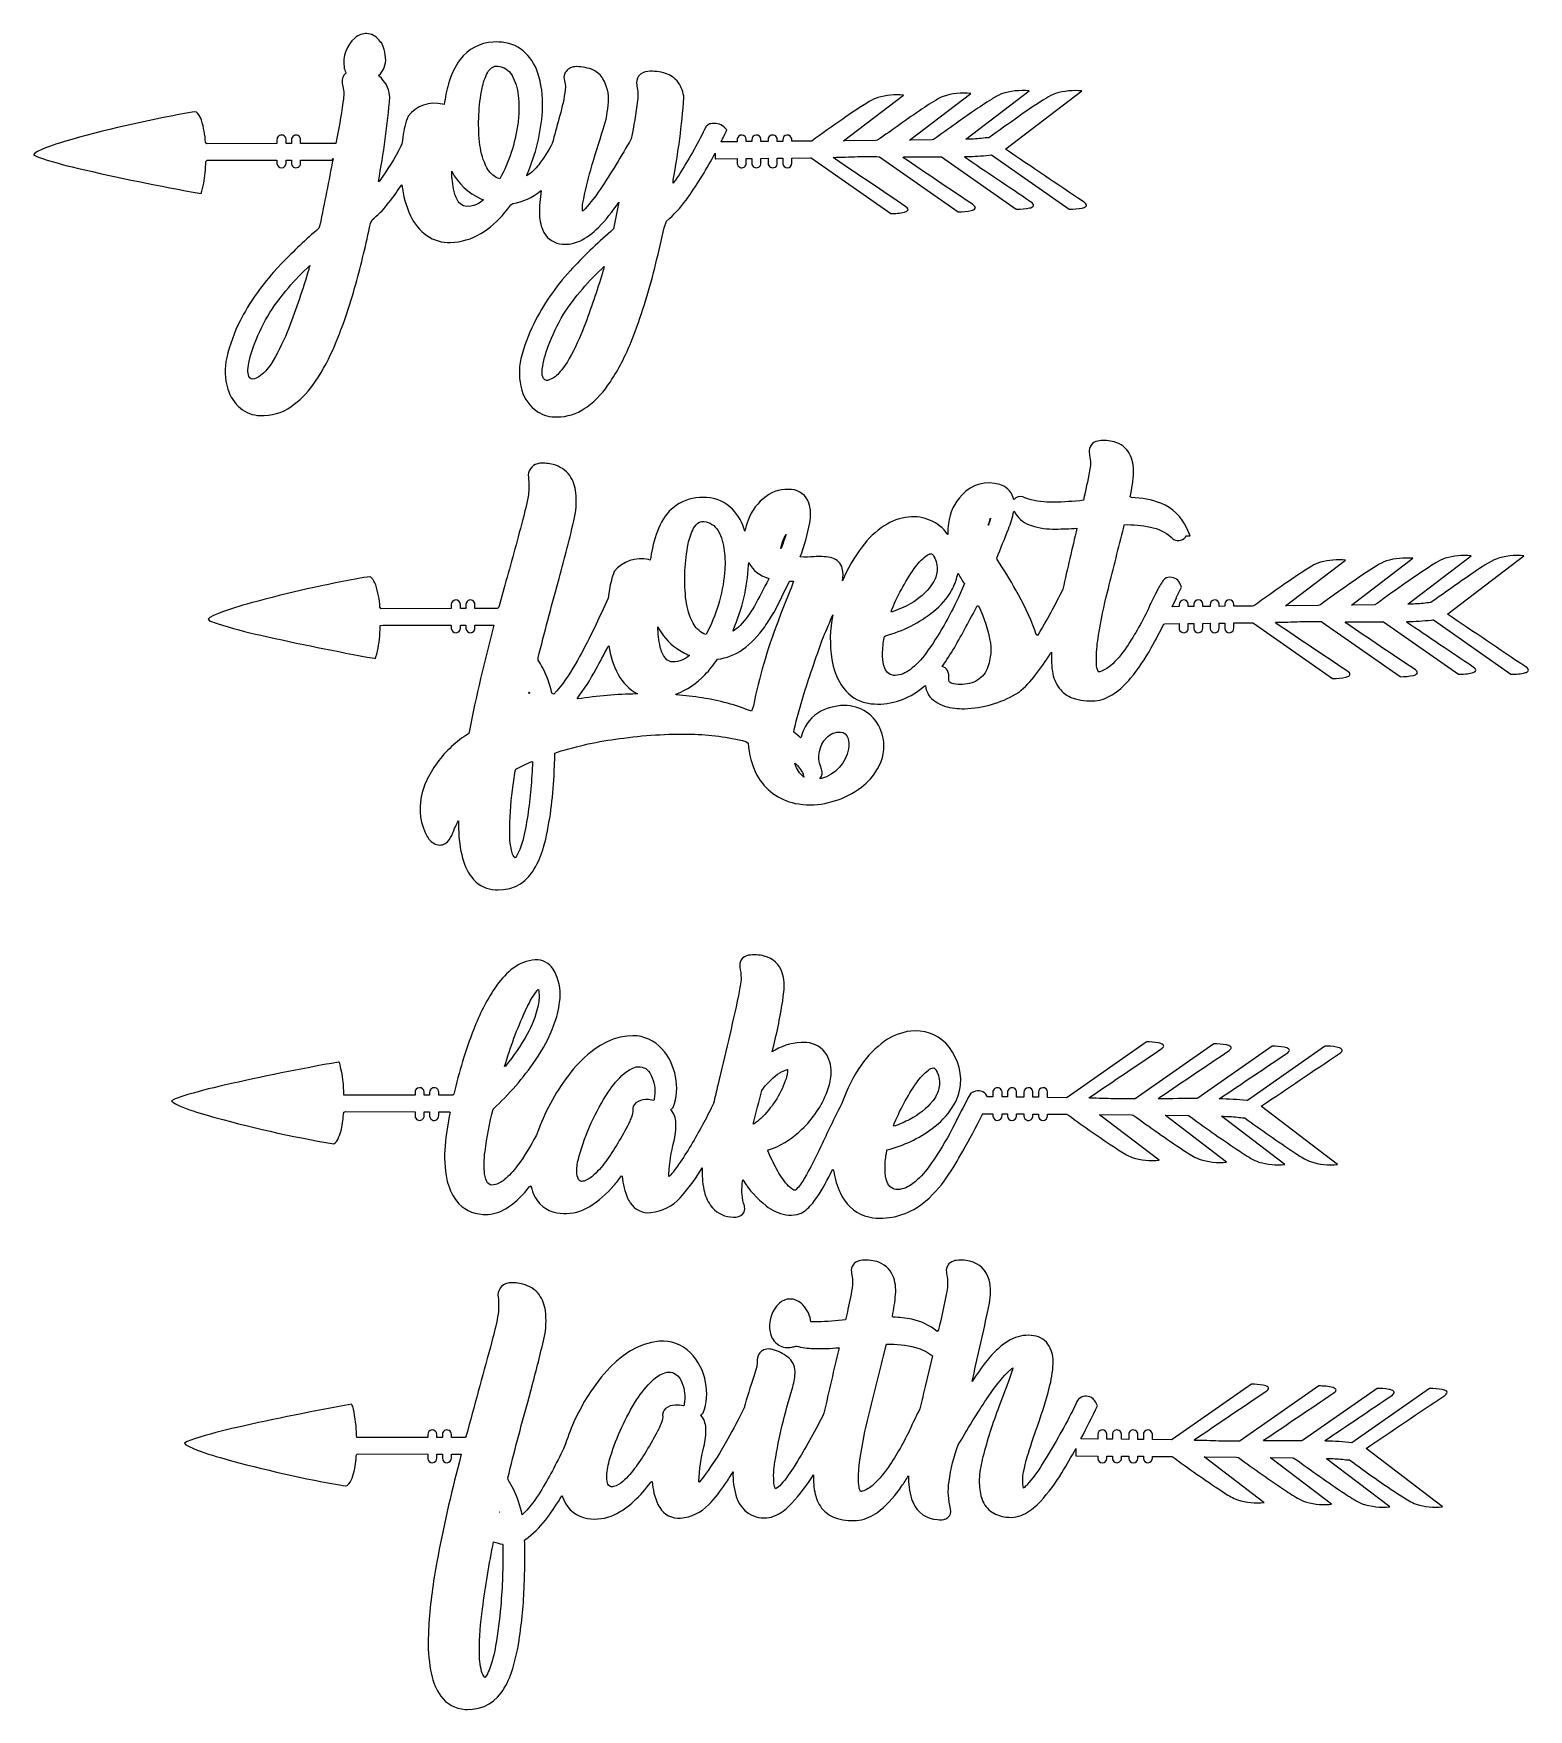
# Model space of a CAD drawing. Extents: x 2 to 88, y -3 to 135.
# Drawn here: x 52.35 to 87.19, y 62.52 to 101.58 of the extents above; entities that cross this region are included whole.
import ezdxf

# ---------------------------------------------------------------- set-up
doc = ezdxf.new("R2010")
doc.units = 0
doc.linetypes.add('0', pattern=[0])
doc.layers.add('1', color=7, linetype='0')

msp = doc.modelspace()

# ---------------------------------------------------------------- linework, layer by layer
at = {"layer": '1'}
for points in [[(58.231682, 99.077164), (58.231728, 99.086685, 1.113204), (58.019493, 99.10041), (58.019478, 99.012489), (58.009575, 99.011703), (56.385246, 99.007034), (56.355171, 99.043365, 0.065214), (56.261681, 99.555298, 0.099444), (56.166176, 99.724419), (56.144417, 99.744057), (56.093361, 99.752708, 0.025338), (53.243309, 99.110992, 0.027861), (52.543022, 98.876419), (52.441719, 98.828667), (52.37545, 98.786705), (52.346962, 98.751244), (52.439461, 98.703011, 0.02581), (53.363701, 98.440559, 0.013502), (56.251137, 97.848145, 0.059889), (56.345757, 98.331055, 0.017758), (56.363289, 98.597939), (56.395012, 98.623619), (58.019463, 98.624786), (58.0196, 98.548958, 0.994083), (58.231697, 98.558258), (58.231682, 98.624413), (58.232063, 98.625015), (58.359474, 98.624931), (58.359474, 98.590782), (58.359444, 98.579376), (58.359474, 98.567963, 1.091535), (58.571663, 98.560081), (58.571678, 98.62529), (59.311241, 98.625816), (59.328255, 98.662392, -0.003981), (59.02079, 97.11377), (58.996208, 97.038422, 0.021176), (58.132896, 96.221939), (58.036705, 96.11895), (57.942192, 96.014427, 0.066154), (57.162071, 94.882576, 0.056614), (56.84861, 94.027359, 0.128267), (56.87394, 93.289726, 0.143141), (57.167137, 92.843025, 0.166949), (57.628502, 92.673904, 0.166637), (58.353752, 92.882828, 0.08735), (58.854912, 93.381844, 0.052069), (59.319939, 94.200577, 0.037878), (59.857048, 95.737061, 0.015985), (60.197884, 97.148224), (60.240532, 97.235893, 0.056624), (60.591011, 97.590401, 0.025241), (60.898064, 98.011833), (60.930351, 98.050873, 0.080146), (61.132774, 97.331421, 0.129186), (61.51403, 96.86734, 0.159402), (62.068367, 96.708107, 0.130749), (62.771645, 96.914665, 0.087432), (63.325462, 97.39814), (63.397774, 97.488907), (63.468071, 97.5849), (63.518974, 97.614655, 0.13553), (64.155815, 97.904877), (64.181389, 97.922264, 0.051426), (64.138298, 97.351395, 0.111307), (64.241356, 96.942802, 0.256879), (64.672432, 96.670258, 0.131876), (65.077126, 96.741531, 0.089596), (65.512184, 97.055748, 0.043859), (65.980446, 97.6315), (65.991997, 97.643173), (65.864769, 97.021957), (65.805428, 96.966202, 0.029976), (64.854546, 96.045929, 0.071251), (64.003853, 94.814217, 0.052794), (63.707024, 94.001221, 0.12876), (63.72805, 93.266983, 0.176211), (64.093468, 92.763832, 0.15053), (64.549141, 92.641411, 0.14765), (65.196022, 92.841957), (65.247551, 92.876999, 0.089712), (65.792244, 93.463272, 0.050513), (66.275307, 94.392197), (66.330788, 94.529884, 0.032519), (66.851616, 96.221764, 0.008782), (67.04142, 97.051529), (67.098366, 97.205719), (67.170357, 97.265312, 0.053047), (67.60453, 97.763588, 0.032065), (68.232338, 98.786217), (68.232338, 98.658096), (68.245186, 98.657776), (68.745628, 98.661835), (68.74752, 98.66095), (68.747597, 98.549782, 1.006241), (68.959724, 98.560089), (68.959709, 98.663734), (69.087502, 98.664673), (69.087502, 98.554199, 1.019273), (69.299706, 98.558296), (69.29969, 98.666733), (69.468925, 98.668755), (69.468925, 98.556496, 1.031729), (69.681145, 98.558655), (69.681145, 98.670876), (69.808922, 98.672562), (69.809074, 98.548409, 0.986103), (70.021141, 98.557053), (70.021126, 98.674286), (70.024147, 98.67524), (70.459145, 98.681412), (70.475105, 98.676743), (72.325829, 97.381287, 0.056039), (72.643364, 97.414284, 0.123753), (72.719826, 97.453133), (72.728294, 97.470825), (72.725533, 97.491211), (72.709938, 97.514473), (72.679893, 97.54081, -0.000504), (71.036079, 98.64959), (70.981544, 98.690948, 0.005342), (71.554237, 98.708031, -0.002056), (72.062691, 98.707352), (73.894615, 97.425003), (73.899025, 97.423737, 0.052891), (74.204277, 97.454491, 0.197287), (74.296425, 97.504959), (74.298927, 97.524109), (74.28933, 97.546059), (74.266014, 97.570984), (74.229073, 97.598091, -0.000655), (72.608238, 98.691025), (72.6278, 98.705734, 0.000974), (73.507683, 98.703362), (75.252922, 97.481689), (75.257149, 97.480774, 0.05341), (75.563484, 97.511856, 0.201707), (75.654579, 97.562675), (75.656639, 97.581924), (75.646538, 97.603981), (75.622658, 97.629028), (75.585976, 97.655739, -0.000659), (74.044365, 98.69516), (74.059151, 98.709984), (74.16996, 98.712883, 0.028391), (74.671638, 98.750114), (76.483986, 97.481476), (76.488258, 97.480759, 0.050408), (76.789253, 97.510231, 0.101871), (76.873405, 97.546631), (76.885628, 97.563377), (76.887245, 97.582733), (76.87664, 97.604897), (76.85218, 97.630066), (76.811943, 97.658913, -0.000557), (75.000389, 98.880753), (75.00988, 98.889069), (76.781822, 100.23938, 0.09976), (76.165428, 100.178406, 0.060193), (75.954353, 100.073708, 0.016286), (75.312965, 99.646614, 0.002658), (74.611595, 99.149292, 0.062758), (74.43586, 99.130814, -0.022705), (74.076042, 99.115311), (75.550957, 100.239052), (75.54879, 100.239616, 0.106972), (74.905983, 100.168068, 0.048721), (74.671379, 100.041733, 0.014727), (73.848351, 99.482521, 0.003645), (73.324074, 99.10611), (73.289253, 99.098473), (72.782936, 99.091393), (72.7631, 99.092529), (74.193306, 100.182159), (74.190712, 100.182617, 0.107532), (73.54612, 100.110291), (73.498955, 100.090462, 0.029405), (73.060326, 99.820328, 0.008273), (72.020058, 99.08815), (71.974098, 99.082169), (71.253288, 99.075272), (71.227348, 99.076698), (72.622719, 100.139816, 0.093857), (72.025841, 100.085457, 0.065335), (71.822639, 99.990662, 0.018151), (71.205788, 99.583366, 0.005527), (70.486229, 99.072395), (70.457085, 99.068588), (70.021126, 99.065331), (70.020714, 99.115349, 0.98102), (69.808907, 99.100365), (69.808922, 99.063812), (69.681206, 99.062782), (69.681023, 99.110901, 1.004037), (69.468925, 99.099899), (69.468925, 99.061386), (69.29969, 99.060135), (69.299568, 99.111473, 0.997126), (69.087502, 99.100792), (69.087502, 99.059074), (69.086845, 99.058701), (68.959709, 99.058029), (68.959694, 99.106987, 0.958112), (68.747581, 99.113686), (68.747505, 99.056549), (68.39016, 99.054245), (68.372704, 99.056084, 0.004697), (68.508766, 99.331635), (68.433952, 99.401291, 0.27563), (68.13485, 99.469208), (68.099068, 99.469185), (68.021568, 99.411018, -0.026186), (67.43502, 98.35025, -0.016532), (67.253273, 98.08886), (67.258369, 98.167358, 0.02542), (67.507256, 100.080086, 0.127166), (67.374184, 100.436234, 0.15265), (67.076759, 100.646889, 0.100129), (66.668098, 100.694534, 0.202991), (66.447533, 100.585464, 0.211189), (66.406136, 100.37542), (66.409721, 100.353363, -0.093018), (66.425835, 100.012924, -0.017018), (66.277565, 99.123138, -0.017205), (65.550179, 97.939018, -0.039516), (65.200188, 97.49044, -0.024527), (65.140312, 97.43428), (65.139259, 97.437706, -0.062782), (65.152641, 97.630882, -0.026602), (65.335228, 98.402184, -0.007862), (65.625816, 99.349442, 0.061815), (65.747093, 99.985214, 0.151018), (65.619057, 100.521347, 0.141571), (65.398842, 100.72422, 0.101124), (65.002022, 100.806351), (64.967049, 100.803658, 0.248742), (64.737968, 100.667404, 0.192303), (64.72068, 100.472427, -0.119067), (64.731987, 100.191444, -0.025769), (64.593895, 99.589645, -0.003908), (64.436089, 99.015015, -0.043466), (64.121193, 98.519089, -0.077895), (63.847298, 98.261086), (63.851189, 98.296761, 0.08419), (64.208168, 99.761726), (64.211189, 99.839211, 0.089525), (64.095299, 100.674774, 0.135594), (63.761162, 101.173607, 0.165596), (63.194557, 101.379799), (63.132301, 101.380806), (63.062431, 101.378426, 0.227522), (62.289223, 100.971443, 0.092791), (62.01844, 100.404221, 0.033002), (61.91848, 99.921837), (61.878929, 99.931564, 0.288745), (61.077339, 99.65435), (61.075783, 99.651466, 0.055563), (60.95591, 99.167992), (60.944115, 99.086189), (60.934166, 99.004135), (60.911461, 98.952156, -0.034819), (60.404396, 98.131393), (60.385002, 98.129539, 0.026051), (60.650703, 100.105598), (60.646523, 100.136421, 0.197167), (60.406837, 100.577354), (60.389397, 100.596008, 0.237208), (60.552467, 101.014175, 0.076247), (60.493858, 101.271225), (60.455254, 101.366089), (60.440041, 101.366089, 0.191761), (60.191826, 101.565369, 0.206585), (59.905418, 101.522697), (59.86953, 101.49955), (59.835289, 101.47303, 0.249875), (59.584297, 100.78936, 0.071419), (59.623222, 100.670761), (59.624794, 100.656792, 0.257302), (59.540428, 100.440094), (59.543343, 100.411484), (59.547844, 100.383087, -0.10475), (59.569069, 100.048576), (59.559013, 99.971825, -0.011629), (59.394753, 99.015739), (59.353401, 99.014305), (58.571678, 99.01368), (58.571678, 99.105965, 1.016165), (58.359489, 99.102455), (58.359474, 99.013), (58.231682, 99.012405)], [(63.659492, 99.827782, -0.040038), (63.632088, 99.461929, -0.090736), (63.217522, 98.190788), (63.165932, 98.202675, -0.151632), (62.914421, 98.450676, -0.092998), (62.751961, 98.978325), (62.742317, 99.052017, -0.073674), (62.802269, 100.303192, -0.070772), (62.928963, 100.664238, -0.158604), (63.066124, 100.805031), (63.091393, 100.813637), (63.117271, 100.81781, -0.252382), (63.465645, 100.650192), (63.498985, 100.602264, -0.104982), (63.642799, 100.140526, -0.035319)], [(62.6717, 97.595802, -0.136354), (62.404518, 97.551216, -0.174163), (62.268776, 97.634506, -0.111764), (62.149696, 97.896027, -0.056039), (62.095528, 98.366562, 0.173407), (62.775169, 97.724663), (62.832878, 97.699432, -0.066932)], [(58.760323, 96.07991, -0.02051), (58.29789, 94.713554, -0.039664), (57.932549, 93.954765), (57.87635, 93.867294, -0.09688), (57.598503, 93.576752, -0.133954), (57.45974, 93.524498, -0.377598), (57.353783, 93.619423, -0.086132), (57.348198, 93.78656, -0.063835), (57.500221, 94.347298, -0.044851), (57.856956, 95.078842, -0.061577), (58.788399, 96.169075, -0.0024)], [(65.60746, 96.003807, -0.017971), (65.180733, 94.745758, -0.035755), (64.834175, 94.003197, -0.058528), (64.589897, 93.660095, -0.136705), (64.349327, 93.498833, -0.452006), (64.214867, 93.574883, -0.101696), (64.204994, 93.751961, -0.062488), (64.345543, 94.289558, -0.041139), (64.69648, 95.033287, -0.062718), (65.650505, 96.148796, -0.009992)], [(87.126366, 86.814163, -0.000594), (85.301964, 88.044571), (85.31324, 88.053909), (87.081596, 89.401245), (87.082344, 89.403168, 0.10859), (86.433144, 89.329643), (86.385963, 89.309517, 0.029336), (85.851799, 88.973946, 0.005862), (84.913628, 88.312927, 0.062403), (84.734825, 88.294106, -0.018948), (84.379356, 88.277885), (84.388588, 88.287125), (85.852165, 89.402237), (85.851082, 89.403229, 0.09468), (85.250374, 89.346703, 0.065921), (85.028191, 89.239037, 0.016091), (84.339622, 88.779243, 0.004806), (83.660988, 88.295258), (83.604698, 88.262352), (83.090889, 88.255127), (83.063683, 88.255211), (84.495323, 89.345985, 0.098098), (83.877556, 89.284683, 0.060113), (83.659203, 89.175308, 0.015865), (82.996529, 88.732567, 0.004742), (82.339851, 88.264839), (82.2855, 88.245918), (81.552055, 88.238892), (81.530159, 88.241096), (82.924294, 89.303581, 0.089653), (82.34568, 89.254677, 0.068353), (82.140724, 89.163811, 0.018838), (81.520226, 88.755753, 0.005675), (80.787758, 88.235863), (80.758339, 88.232246), (80.322945, 88.229141), (80.322792, 88.275414, 0.935208), (80.110878, 88.277702), (80.110481, 88.227364), (79.982933, 88.226746), (79.982735, 88.276413, 0.997556), (79.77076, 88.263062), (79.77076, 88.224945), (79.601524, 88.224068), (79.601341, 88.275604, 0.937614), (79.389366, 88.276909), (79.38932, 88.222771), (79.388908, 88.222351), (79.261513, 88.22187), (79.261253, 88.276611, 0.989508), (79.049339, 88.264702), (79.049324, 88.22049), (78.888191, 88.219131), (78.985329, 88.422417), (78.980461, 88.422417), (79.102333, 88.676338), (79.095512, 88.69416), (79.08857, 88.711937), (79.08149, 88.72966, 0.33923), (78.832085, 88.904358, 0.286905), (78.675941, 88.82885, 0.045183), (78.524666, 88.575752, 0.008704), (78.346458, 88.213409), (78.351967, 88.213417, -0.036512), (77.819649, 87.273926, -0.063765), (77.44735, 86.842026, -0.095866), (77.201622, 86.702438, -0.118735), (77.167519, 86.698013), (77.161232, 86.707489, -0.105896), (77.121758, 86.890411, -0.049455), (77.150291, 87.425362, -0.026273), (77.3498, 88.445473), (77.397758, 88.641808, -0.000158), (77.755791, 90.070023), (77.769737, 90.130173, -0.056268), (78.377769, 90.07431, -0.126397), (78.864235, 89.840469), (78.902748, 89.803711), (78.920403, 89.786163, 0.432713), (79.215523, 89.873932), (79.303291, 89.873924), (79.223793, 90.050217, 0.197644), (78.623955, 90.628868, 0.088178), (77.937721, 90.761917), (77.907112, 90.780968, 0.043645), (77.984474, 91.356186, 0.128731), (77.892921, 91.782265, 0.206673), (77.531136, 92.05851, 0.091966), (77.183144, 92.086189), (77.148796, 92.079529, 0.400993), (76.951881, 91.813805), (76.956291, 91.778374), (76.961113, 91.743004, -0.111071), (76.960777, 91.381332, -0.007302), (76.818596, 90.698807, -0.022141), (76.116875, 90.652023), (76.042076, 90.652992, -0.09183), (75.453133, 90.759506), (75.452553, 90.758652, 0.286602), (75.244484, 90.758453, 0.107781), (75.1959, 90.706223, 0.259161), (74.907082, 91.052177), (74.865181, 91.067719, 0.281959), (73.98838, 90.827225, 0.162645), (73.670082, 90.159088, 0.040347), (73.655174, 89.903969), (73.652504, 89.906761, 0.268768), (72.743294, 90.308662, 0.120579), (72.174492, 90.104446, 0.087282), (71.656425, 89.61705, 0.063534), (71.204872, 88.822456, 0.091184), (71.197395, 89.108177, 0.294175), (70.94976, 89.354469), (70.91256, 89.363594, 0.069275), (70.543861, 89.38195, -0.01926), (70.221138, 89.377853), (70.216881, 89.381027, 0.043066), (70.439003, 90.17041, 0.125125), (70.417336, 90.631668, 0.303769), (70.011787, 90.949837, 0.182399), (69.420372, 90.790077, 0.145699), (68.999275, 90.23394, 0.048158), (68.925941, 89.976555, 0.121462), (68.637184, 90.491524, 0.186231), (68.031532, 90.76162, 0.149218), (67.397057, 90.626678, 0.135823), (66.991966, 90.201881, 0.076983), (66.772163, 89.58577, 0.006016), (66.721062, 89.30584), (66.682793, 89.315231, 0.287203), (65.882912, 89.040306), (65.879814, 89.036072, 0.05298), (65.770638, 88.618889), (65.756538, 88.531425), (65.74073, 88.414749), (65.620232, 88.160263, -0.018863), (65.075478, 87.055374, -0.040442), (64.624962, 86.3535), (64.547478, 86.26059), (64.469887, 86.17746), (64.430565, 86.200058, 0.067209), (64.213356, 86.800308, 0.021802), (64.110817, 86.97081), (64.108131, 87.023514, -0.006148), (64.571419, 88.788696, 0.009026), (64.939491, 90.21656, 0.086632), (64.987801, 90.874237, 0.125208), (64.843666, 91.275871, 0.17696), (64.461525, 91.529816, 0.088669), (64.147621, 91.560379), (64.117928, 91.555595), (64.092842, 91.54969, 0.386761), (63.881126, 91.235207, -0.057186), (63.880165, 90.823853, -0.023444), (63.743279, 90.227921, -0.005113), (63.331734, 88.717575), (63.191277, 88.20472), (63.15995, 88.177696), (62.636269, 88.177284), (62.636253, 88.272003, 1.003133), (62.42408, 88.266457), (62.42408, 88.176544), (62.296288, 88.176308), (62.296227, 88.273102, 0.999713), (62.084099, 88.266068), (62.084084, 88.17543), (60.447441, 88.170677), (60.419518, 88.210266, 0.067483), (60.322868, 88.728218, 0.106545), (60.223839, 88.894936), (60.201256, 88.913445), (60.049309, 88.897423, 0.022894), (57.41703, 88.30574, 0.024686), (56.657631, 88.060745), (56.541237, 88.01001), (56.46006, 87.964996), (56.417015, 87.926445), (56.452065, 87.886444), (56.626884, 87.824104, 0.020316), (57.646935, 87.552223, 0.011413), (60.290932, 87.016235), (60.316856, 87.014847), (60.327812, 87.04718, 0.055822), (60.419594, 87.600807), (60.425163, 87.691849), (60.428566, 87.782997), (60.486549, 87.787277), (62.051231, 87.788406), (62.084084, 87.788063), (62.084236, 87.712151, 0.988126), (62.296288, 87.721046), (62.296486, 87.788666), (62.422951, 87.788803), (62.424065, 87.788307), (62.424278, 87.711067, 0.984361), (62.636269, 87.721382), (62.636269, 87.788536), (62.637749, 87.789063), (63.078835, 87.789291, 0.016239), (62.498421, 85.295456), (62.481316, 85.256088), (62.424461, 85.220352, 0.058405), (62.047173, 84.916107, 0.102519), (61.470985, 84.078613), (61.435661, 83.981918), (61.406548, 83.88533), (61.383766, 83.789078, 0.181929), (61.523201, 82.860947, 0.187429), (61.740715, 82.673706, 0.280734), (61.993599, 82.741562, 0.113318), (62.118782, 82.94548, -0.046999), (62.251839, 83.226425), (62.254631, 83.043091, 0.059135), (62.347969, 82.354675, 0.117189), (62.603783, 81.859909, 0.197287), (63.114494, 81.620041), (63.171577, 81.617584), (63.303108, 81.623657), (63.447121, 81.650421), (63.577187, 81.696609), (63.694054, 81.760284), (63.798561, 81.839508), (63.891502, 81.932297), (63.973686, 82.036774, 0.07335), (64.210548, 82.532303), (64.250816, 82.665894), (64.285103, 82.7995, 0.045078), (64.482323, 84.375778, 0.004577), (64.498665, 84.805878), (64.559486, 84.830948, -0.043954), (66.004326, 85.1436, -0.040428), (67.681435, 85.247818, -0.055783), (68.945518, 85.079788), (69.001534, 85.040802, 0.108097), (69.207573, 84.292679, 0.223206), (70.102242, 83.635422, 0.090749), (70.789513, 83.628586), (71.017982, 83.690887, 0.08589), (71.64138, 84.0121, 0.096397), (72.019585, 84.437103), (72.066902, 84.527527, 0.188954), (72.126549, 85.246262), (72.098381, 85.329742, 0.316044), (71.236366, 85.91629, 0.13282), (70.627968, 85.740906, 0.19323), (70.23452, 85.175995), (70.224113, 85.165512, 0.016431), (70.068901, 85.291656), (70.076729, 85.354141), (70.103706, 85.470978, -0.02354), (70.494667, 86.765427, -0.007023), (70.75666, 87.513939, 0.012708), (70.974083, 88.032181, 0.087239), (70.953117, 86.986908, 0.09874), (71.167152, 86.401169), (71.231895, 86.310974, 0.172704), (71.760551, 85.976303), (71.870567, 85.956924, 0.190575), (72.988625, 86.273071), (73.048317, 86.318985), (73.107338, 86.367996), (73.133858, 86.379135, 0.226172), (73.365807, 86.006165, 0.11762), (73.816521, 85.853134), (73.870903, 85.847305), (73.925453, 85.84343), (73.983772, 85.84108), (74.046532, 85.840591, 0.12715), (75.251289, 86.187622), (75.315742, 86.22963, 0.063935), (75.703133, 86.629318, 0.025658), (76.053185, 87.132156), (76.074348, 87.161423, 0.066295), (76.103157, 86.656235, 0.127065), (76.286842, 86.278534, 0.114961), (76.549294, 86.097397), (76.631126, 86.068741, 0.101761), (77.147438, 86.031876, 0.106406), (77.533318, 86.194489, 0.068256), (77.917671, 86.550247, 0.045147), (78.398247, 87.260529, 0.013744), (78.688347, 87.809372), (78.711327, 87.822723), (79.049324, 87.825127, 0.014887), (79.05146, 87.695854, 0.918509), (79.261497, 87.722229), (79.261513, 87.827377), (79.387184, 87.828545), (79.389336, 87.828018), (79.389442, 87.712463, 0.997663), (79.601509, 87.722816), (79.601509, 87.830643), (79.76899, 87.832397), (79.77076, 87.831665), (79.770943, 87.71138, 0.992043), (79.982948, 87.722687), (79.982948, 87.834732), (80.108894, 87.836197), (80.110771, 87.835571), (80.110924, 87.71209, 0.998132), (80.322945, 87.723351), (80.322945, 87.837746), (80.323845, 87.83886), (80.766502, 87.845161), (80.783394, 87.835884), (82.625618, 86.546326), (82.630257, 86.544952, 0.051622), (82.935219, 86.575287, 0.110447), (83.018364, 86.613159), (83.029213, 86.6306), (83.028786, 86.650803), (83.015388, 86.67395), (82.987282, 86.700241), (82.946709, 86.728302, -0.000575), (81.325981, 87.821297), (81.29084, 87.854782, 0.005284), (81.868309, 87.872055), (82.362953, 87.871361), (82.380623, 87.859734), (84.19738, 86.587997), (84.20182, 86.587418, 0.053152), (84.509834, 86.618744, 0.116767), (84.590691, 86.657349), (84.60041, 86.675079), (84.598671, 86.695587), (84.583778, 86.71907), (84.553993, 86.745712, -0.000418), (82.93177, 87.840019), (82.913902, 87.869453, 0.000659), (83.809853, 87.86676), (85.556114, 86.644409, 0.062452), (85.877815, 86.678574, 0.136386), (85.952339, 86.719101), (85.959007, 86.737595), (85.953728, 86.758911), (85.934822, 86.783249), (85.900551, 86.810806, -0.000689), (84.349464, 87.856606), (84.359917, 87.873604, 0.023919), (84.922249, 87.907532), (84.959694, 87.912613), (84.977272, 87.91111), (86.778954, 86.649933), (86.787529, 86.644394, 0.067984), (87.11779, 86.681366, 0.158825), (87.185966, 86.723785), (87.189583, 86.743011), (87.18084, 86.765121), (87.157967, 86.790314)], [(74.601768, 90.116928), (74.600441, 90.115974, -0.033171), (74.654701, 90.280663, -0.014624)], [(76.66613, 90.048828, 0.004289), (76.337837, 88.629456, -0.021521), (75.746117, 87.544624), (75.713783, 87.573875), (75.683083, 87.668877, 0.044974), (75.241783, 88.606209, 0.017867), (74.802956, 89.322273), (74.799568, 89.347748, -0.004227), (75.069313, 90.026802, 0.047593), (75.19268, 90.441528), (75.206932, 90.436829, 0.179563), (75.550179, 90.129173), (75.604271, 90.108009, 0.082873), (76.167747, 90.02774, 0.018463)], [(68.453484, 89.005486, -0.101311), (68.021233, 87.574501), (67.969627, 87.58638, -0.151572), (67.718117, 87.834381, -0.093001), (67.555656, 88.362038), (67.546013, 88.435722, -0.073674), (67.605965, 89.68689, -0.070765), (67.732658, 90.047943, -0.158603), (67.86982, 90.188736), (67.895088, 90.197342), (67.920967, 90.201515, -0.252376), (68.269341, 90.033897), (68.302681, 89.98597, -0.105074), (68.44648, 89.524231, -0.050646)], [(69.769341, 89.577957), (69.766411, 89.578606, -0.086384), (69.885323, 89.90107, -0.018551)], [(73.404427, 89.053391, -0.119368), (73.309685, 88.771851), (73.27964, 88.724754, -0.108041), (72.790382, 88.293839, -0.055288), (72.346489, 88.09465), (72.334236, 88.105476, -0.059216), (72.873985, 89.107399, -0.073803), (73.146034, 89.400055, -0.158354), (73.269066, 89.45359), (73.275383, 89.451805, -0.176367), (73.330727, 89.391556, -0.15581)], [(69.474556, 88.85556, -0.010939), (69.147179, 88.233345, -0.064607), (68.816063, 87.780762, -0.050404), (68.652397, 87.645714), (68.657616, 87.686844, 0.087059), (69.013359, 89.182457), (69.014977, 89.246475), (69.019096, 89.243202, 0.210558), (69.47303, 88.884674), (69.483086, 88.872459)], [(70.010155, 88.676308), (69.958336, 88.541008), (69.84449, 88.256042), (69.766838, 88.058151), (69.69146, 87.859383, 0.041106), (69.12368, 85.904251), (69.084099, 85.78009, 0.057714), (67.933525, 86.092773, 0.020596), (67.32766, 86.163132), (67.319908, 86.176804, 0.111898), (67.995522, 86.633148, 0.042678), (68.289513, 86.994125, 0.125839), (68.870613, 87.222031, 0.08565), (69.388512, 87.752998, 0.026025), (69.599953, 88.085304), (69.611382, 88.08284), (69.964165, 88.814331), (69.966469, 88.817238, 0.008854), (70.059517, 88.813332), (70.060066, 88.810516), (70.035271, 88.743355)], [(73.567665, 87.78524, -0.025493), (73.145042, 87.130219, -0.07206), (72.776451, 86.749771, -0.14289), (72.429756, 86.613464, -0.303119), (72.187614, 86.782761, -0.095916), (72.137184, 87.060181, -0.052683), (72.166985, 87.456741), (72.177895, 87.527039), (72.200951, 87.543266, 0.105341), (73.32328, 88.105751, 0.090478), (73.744347, 88.596275, 0.075268), (73.880592, 88.955086), (73.894661, 88.998039, 0.035603), (74.041603, 88.756805), (73.898521, 88.419525, -0.012093)], [(73.808281, 87.263611, 0.010173), (74.341698, 88.239525), (74.367744, 88.238342, -0.073924), (74.647255, 87.365555, -0.074946), (74.645821, 87.053162, -0.104325), (74.524879, 86.680984, -0.185718), (74.2127, 86.444305, -0.116551), (73.788277, 86.42099, -0.183556), (73.689461, 86.475708, -0.149042), (73.68029, 86.543549, 0.148681), (73.648323, 86.730743, 0.218223), (73.523582, 86.823502, 0.022712)], [(67.331001, 87.250488, 0.055207), (67.636574, 87.083145, -0.180812), (67.250618, 86.93103, -0.231322), (67.072472, 87.018234, -0.111825), (66.953407, 87.279724, -0.056066), (66.899223, 87.750267, 0.122995)], [(65.036263, 86.069519), (65.015648, 86.075027, 0.03585), (65.454491, 86.756714, 0.013123), (65.730492, 87.279709), (65.752922, 87.309448, 0.083048), (65.975639, 86.640167, 0.151816), (66.423424, 86.18898), (66.397285, 86.185501, 0.033919)], [(71.157814, 85.295959, -0.316287), (71.326393, 85.15918, -0.123195), (71.340111, 84.904709, -0.291242), (70.714592, 84.215302), (70.670952, 84.20842, 0.330898), (70.712547, 84.428787, -0.036779), (70.692879, 84.482834, -0.283602), (70.825844, 85.164352, -0.226907)], [(63.96096, 84.288956, -0.031377), (63.813225, 83.046631, -0.054021), (63.652901, 82.495667, -0.073159), (63.581093, 82.373688), (63.569237, 82.364075, -0.129222), (63.502693, 82.485657, -0.073245), (63.444939, 82.948639, -0.034792), (63.513084, 83.946426, -0.006787), (63.575035, 84.393112), (63.585457, 84.429016, -0.02029), (63.970284, 84.612946), (63.978523, 84.602463, -0.005764)], [(70.282768, 84.308167, 0.033922), (70.309364, 84.244415), (70.29612, 84.251831, -0.147669), (70.096352, 84.54808), (70.092873, 84.574478, -0.112985), (70.282616, 84.314392)], [(62.850502, 75.233292, -0.036559), (62.870537, 75.524536, -0.032723), (63.059395, 76.510361, 0.055591), (64.047401, 77.648468, 0.058992), (64.476341, 78.470108, 0.054441), (64.609505, 79.003799, 0.134818), (64.522896, 79.656403), (64.503487, 79.696228), (64.48217, 79.735077), (64.459236, 79.77092, 0.274835), (64.036018, 79.986755, 0.151755), (63.528496, 79.795212, 0.076488), (63.144753, 79.395782), (63.098106, 79.330246, 0.055512), (62.608116, 78.373184, 0.037719), (62.144402, 76.853928), (62.122643, 76.831039), (61.790627, 76.831299), (61.790627, 76.902756, 1.028139), (61.578407, 76.895996), (61.578423, 76.831985), (61.577827, 76.831451), (61.45063, 76.831955), (61.450539, 76.906723, 0.99885), (61.238426, 76.898331), (61.238441, 76.832077), (59.639366, 76.833008), (59.582985, 76.835236, 0.056774), (59.492958, 77.537323), (59.483192, 77.569839), (59.472984, 77.600433), (59.455833, 77.605927, 0.011572), (56.79174, 77.065842, 0.018355), (55.824455, 76.810135), (55.650963, 76.750854), (55.565895, 76.705368), (55.592278, 76.671661), (55.653206, 76.631989), (55.7463, 76.58699, 0.028658), (56.392189, 76.366074, 0.027198), (59.344765, 75.699844, 0.150415), (59.458839, 75.847519, 0.071106), (59.556053, 76.237473, 0.018103), (59.575752, 76.436096), (59.626701, 76.449539), (61.238441, 76.444687), (61.238457, 76.349457, 1.016384), (61.450645, 76.355438), (61.45063, 76.44368), (61.451866, 76.444244), (61.577415, 76.443817), (61.578423, 76.443222), (61.578529, 76.345596, 1.004253), (61.790642, 76.356918), (61.790627, 76.443024), (62.041679, 76.44281), (62.0541, 76.429016, 0.026382), (61.937492, 75.654327, 0.070764), (61.981361, 74.868195, 0.111586), (62.203224, 74.370941, 0.219028), (62.820198, 74.056198, 0.144963), (63.304451, 74.160126), (63.362816, 74.192719), (63.420372, 74.229126, 0.077501), (63.901802, 74.700577), (63.939415, 74.718231), (63.957222, 74.650894), (63.978371, 74.58699), (64.002831, 74.526596, 0.255191), (64.541435, 74.09288, 0.153727), (65.156624, 74.163666), (65.23539, 74.200394), (65.31266, 74.242523, 0.080939), (65.871819, 74.727203, 0.019034), (66.051247, 74.951187), (66.069588, 74.943497, 0.093124), (66.198967, 74.421082), (66.216225, 74.388138), (66.235176, 74.356155), (66.255775, 74.32518, 0.282999), (66.737846, 74.096939, 0.187617), (67.419197, 74.444489), (67.475029, 74.505249, 0.040699), (67.933662, 75.142609, 0.065345), (67.971001, 74.628662, 0.098003), (68.124931, 74.266052, 0.221281), (68.589455, 73.997086), (68.66497, 73.992371, 0.222277), (68.877892, 74.065964, 0.236667), (68.919456, 74.232895), (68.914879, 74.25737, -0.115369), (68.866722, 74.768799), (68.871147, 74.81633), (68.875908, 74.863815), (68.884605, 74.852707, 0.088767), (69.419701, 74.257462, 0.120215), (69.878563, 74.048523, 0.091425), (70.143257, 74.051682), (70.238579, 74.086731, 0.106873), (70.507805, 74.320053), (70.552116, 74.377075, 0.039872), (70.922554, 75.007889), (70.97271, 75.10759), (71.000282, 75.064987, 0.076583), (71.151726, 74.547531), (71.197502, 74.462204), (71.248222, 74.383194, 0.215729), (71.912453, 73.977264, 0.19513), (73.055183, 74.298935, 0.079764), (73.633888, 74.919586, 0.027855), (74.002602, 75.52533, 0.013965), (74.458244, 76.37677), (74.475578, 76.401611), (74.707054, 76.400131), (74.707298, 76.343704, 0.995188), (74.919212, 76.356857), (74.919243, 76.398743), (75.047035, 76.397827), (75.047035, 76.349335, 0.956605), (75.259178, 76.342926), (75.259239, 76.396225), (75.42849, 76.395035), (75.428627, 76.345459, 1.006352), (75.640678, 76.357483), (75.640678, 76.393646), (75.768456, 76.392578), (75.768639, 76.344666, 0.994474), (75.980675, 76.355682), (75.980675, 76.391342), (76.424965, 76.38797), (76.466835, 76.368973, 0.010743), (77.584908, 75.589615, 0.035325), (77.905373, 75.400757), (77.95475, 75.3815, 0.103993), (78.582115, 75.316696), (77.189064, 76.378296), (77.202919, 76.381439), (77.934517, 76.374451), (77.977776, 76.369797, 0.010747), (79.144753, 75.554001, 0.030072), (79.465218, 75.363052), (79.511696, 75.34407, 0.106418), (80.152016, 75.274185), (80.150551, 75.276215), (78.730263, 76.358322), (78.725014, 76.365463), (79.268349, 76.357834), (79.329277, 76.317352, 0.009756), (80.458641, 75.525833, 0.026819), (80.810905, 75.311752), (80.855873, 75.292297), (80.905785, 75.274353, 0.095779), (81.510521, 75.217575), (80.03437, 76.342255, -0.021909), (80.40966, 76.323471, 0.062264), (80.567406, 76.307205), (80.58889, 76.296448, 0.010407), (81.724159, 75.503189, 0.032998), (82.0588, 75.303818), (82.106743, 75.284683, 0.106096), (82.741035, 75.217209), (82.736473, 75.221207), (80.96772, 76.568848), (80.960106, 76.575989, -0.000564), (82.781487, 77.804367), (82.81675, 77.830887), (82.838142, 77.854507, 0.414864), (82.833244, 77.909729), (82.813301, 77.923462), (82.786537, 77.935165, 0.069919), (82.504021, 77.974564), (82.44532, 77.975876), (82.438484, 77.971619), (80.637825, 76.711151), (80.622688, 76.706879, 0.02828), (79.984016, 76.747437, -0.000287), (81.577705, 77.823883), (81.602791, 77.848267, 0.390901), (81.60659, 77.905548, 0.1394), (81.497734, 77.951019, 0.048779), (81.211983, 77.974609), (79.480827, 76.762772), (79.465401, 76.752731, 0.001555), (78.562508, 76.750778), (78.596611, 76.785065, -0.000452), (80.210503, 77.873657), (80.239372, 77.898834, 0.356077), (80.252205, 77.958206, 0.160843), (80.149956, 78.005829, 0.047511), (79.855919, 78.032852), (78.022758, 76.749634), (78.002129, 76.748871), (77.537987, 76.748215, 0.003792), (76.970879, 76.764999), (76.941704, 76.770615, 0.000151), (78.653206, 77.926666), (78.676537, 77.950668, 0.404189), (78.676216, 78.006989, 0.131016), (78.5644, 78.051453, 0.042953), (78.286736, 78.075333), (78.281639, 78.072769), (76.439278, 76.783127), (76.424232, 76.775131), (75.984917, 76.781357), (75.980675, 76.782166), (75.980568, 76.907349, 0.992974), (75.768471, 76.898956), (75.768471, 76.784256), (75.640663, 76.785599), (75.640327, 76.911148, 0.976229), (75.42849, 76.898743), (75.42849, 76.787994), (75.259239, 76.789719), (75.259239, 76.902481, 1.02335), (75.04705, 76.897339), (75.046684, 76.791702), (74.92112, 76.792877), (74.919228, 76.793411), (74.919167, 76.906357, 1.012011), (74.707039, 76.895737), (74.707054, 76.795044), (74.587471, 76.795776), (74.58007, 76.798431), (74.567024, 76.820389, 0.393598), (74.259727, 76.913208, 0.011978), (74.191978, 76.884338, 0.011675), (73.841759, 76.212006), (73.772087, 76.077179), (73.700813, 75.943192, -0.030559), (73.212929, 75.163818, -0.071287), (72.840309, 74.773605, -0.143479), (72.488701, 74.632034, -0.311178), (72.241936, 74.806198, -0.095189), (72.193352, 75.093887, -0.050984), (72.223274, 75.474152), (72.23391, 75.542801), (72.238197, 75.556824, 0.09627), (73.29528, 76.057327, 0.088224), (73.76104, 76.547714, 0.114048), (73.955421, 77.085938, 0.211586), (73.606438, 78.042923, 0.230471), (72.791313, 78.326294, 0.126512), (72.183617, 78.091583, 0.08849), (71.637749, 77.533783, 0.066905), (71.196129, 76.664841), (71.169197, 76.609329, 0.008079), (70.695732, 75.635086, -0.019848), (70.308769, 74.888458, -0.069537), (70.11956, 74.634033), (70.113426, 74.628922, -0.42332), (70.068428, 74.622437, -0.111857), (69.909157, 74.752457, -0.054106), (69.667183, 75.113312, -0.026215), (69.461586, 75.534393), (69.480309, 75.558792), (69.596519, 75.600372, 0.093422), (70.249504, 76.031937, 0.113699), (70.845329, 76.921051, 0.060353), (70.937157, 77.304184, 0.151351), (70.833275, 77.774612, 0.239841), (70.360878, 78.061615), (70.325996, 78.064362, 0.137636), (69.632164, 77.883453, 0.009043), (69.562904, 77.843307, 0.023881), (69.807411, 79.028244), (69.821297, 79.133591), (69.833458, 79.239151, 0.102171), (69.798119, 79.684387, 0.267283), (69.379463, 80.075073, 0.102649), (69.013573, 80.094513), (68.98983, 80.088867, 0.409961), (68.809731, 79.814819, -0.037487), (68.838432, 79.562637), (68.837791, 79.524414, -0.024037), (68.776512, 79.156891, -0.00734), (68.295692, 77.069168, 0.000462), (68.196022, 76.640457), (68.17086, 76.590485, -0.014886), (67.938545, 76.14151, -0.02664), (67.379799, 75.214218, -0.024235), (67.17083, 74.942398), (67.154076, 74.935608), (67.155342, 75.003525, -0.046942), (67.270424, 75.749603, 0.071604), (67.320442, 76.185257, 0.160395), (67.201973, 76.500717, 0.065776), (67.256874, 76.550339, 0.144231), (67.311546, 77.262329, 0.138765), (66.9916, 77.916916, 0.209736), (66.317238, 78.219223), (66.179253, 78.212555), (66.017372, 78.18515), (65.85891, 78.137878), (65.704231, 78.07222), (65.553642, 77.989594), (65.407433, 77.891418, 0.063394), (64.873177, 77.371948, 0.079202), (64.113945, 76.022186), (64.058586, 75.888855, -0.0392), (63.620155, 75.183121, -0.060857), (63.318138, 74.861206, -0.124462), (63.077797, 74.743469), (63.024147, 74.73941, -0.28308), (62.912727, 74.82132, -0.099156), (62.856392, 75.059036, -0.026476)], [(63.904243, 78.989304, -0.06359), (64.109016, 79.298431), (64.11422, 79.297134, -0.089875), (64.115974, 78.97316), (64.102486, 78.896454, -0.072166), (63.849709, 78.252579, -0.044644), (63.349754, 77.513153), (63.326836, 77.501144, -0.03709), (63.810783, 78.803467), (63.860435, 78.905487)], [(66.266075, 76.28273, 0.017229), (66.247581, 76.229553, -0.035343), (65.719963, 75.336624, -0.053097), (65.409081, 74.97522, -0.11391), (65.176903, 74.832214), (65.150536, 74.827423, -0.309121), (65.048851, 74.867935, -0.133921), (65.009407, 75.052002, -0.068499), (65.04493, 75.340439), (65.063805, 75.416687, -0.076765), (65.742973, 76.907547, -0.066444), (66.114006, 77.338379, -0.118999), (66.395348, 77.491577, -0.324379), (66.710091, 77.354172), (66.728386, 77.324509), (66.744942, 77.293823, -0.136221), (66.823174, 76.810394, -0.02352), (66.802315, 76.710434, 0.031276), (66.637459, 76.733231), (66.611443, 76.731583, 0.156523), (66.38604, 76.657883, 0.257012), (66.31144, 76.473434), (66.311745, 76.450455, -0.089448)], [(69.127144, 76.188766, -0.00309), (69.323097, 76.941452, -0.083958), (69.689751, 77.323273, -0.072881), (69.914406, 77.433746), (69.916603, 77.43338, -0.091509), (69.90873, 77.308563), (69.898949, 77.264557), (69.886086, 77.217865), (69.868813, 77.165054, -0.111954), (69.299812, 76.29216, -0.04146), (69.144417, 76.168488), (69.119148, 76.156296)], [(73.460899, 77.071838, -0.119335), (73.366173, 76.790314), (73.336113, 76.743225), (73.303474, 76.698151, -0.10394), (72.770805, 76.269547, -0.045548), (72.402962, 76.113113), (72.390694, 76.123947, -0.05922), (72.930473, 77.125854, -0.073838), (73.202507, 77.418518, -0.15846), (73.325539, 77.472031), (73.331841, 77.470261, -0.176645), (73.387199, 77.410019, -0.155727)], [(82.444328, 68.78183, -0.000272), (84.018898, 69.844269), (84.046364, 69.869873), (84.059929, 69.892471), (84.06118, 69.912292), (84.051613, 69.929504, 0.138826), (83.936989, 69.975922, 0.042705), (83.659096, 69.999542), (81.91938, 68.781738), (81.897377, 68.776443, 0.0015), (81.01252, 68.774475), (81.038307, 68.80632, -0.00062), (82.639168, 69.885712), (82.674812, 69.912796), (82.696053, 69.937073, 0.436598), (82.686668, 69.99324), (82.664406, 70.007004), (82.635155, 70.018631, 0.065297), (82.29998, 70.055664), (80.469933, 68.774628), (80.451042, 68.772552), (79.96981, 68.771896, 0.005561), (79.412697, 68.788757), (79.394951, 68.799652, -0.000219), (81.091194, 69.944427), (81.11834, 69.96991), (81.131584, 69.992447), (81.132545, 70.012207), (81.122749, 70.029343, 0.137101), (81.007515, 70.075562, 0.042411), (80.730675, 70.098999), (78.884727, 68.8069), (78.868828, 68.798798), (78.425957, 68.805374), (78.425652, 68.934067, 0.990969), (78.213768, 68.919891), (78.213753, 68.807785), (78.085976, 68.809204), (78.085899, 68.930069, 1.006783), (77.873741, 68.920532), (77.873772, 68.811661), (77.704582, 68.813293), (77.70446, 68.929153, 1.002737), (77.492317, 68.922363), (77.492332, 68.815933), (77.49044, 68.815384), (77.364555, 68.81691), (77.364174, 68.934921, 0.985981), (77.152321, 68.92009), (77.152336, 68.818451), (76.774818, 68.821548), (76.757942, 68.825592, 0.007646), (77.143242, 69.593658), (77.115013, 69.655548, 0.240335), (76.927589, 69.813721, 0.351303), (76.658241, 69.680191), (76.647331, 69.658493), (76.567894, 69.486893, -0.021593), (75.855659, 68.2314, -0.046049), (75.496742, 67.745743, -0.051098), (75.421364, 67.677719, -0.106061), (75.422188, 68.052963, -0.033328), (75.617119, 68.749817), (75.655357, 68.862732, 0.017284), (75.993843, 69.904816), (76.019035, 70.001694, 0.055208), (76.111183, 70.578659, 0.134968), (76.021889, 70.982422, 0.230871), (75.658302, 71.227386, 0.148496), (75.179604, 71.161575), (75.096779, 71.120514), (75.016243, 71.071945, 0.074859), (74.57769, 70.658218, 0.026813), (74.220085, 70.157104, 0.003646), (74.581657, 71.767639), (74.603523, 71.876297), (74.624626, 71.985123, 0.116986), (74.617867, 72.52713, 0.282782), (74.167061, 72.964355, 0.103669), (73.818687, 72.977814), (73.785774, 72.968109, 0.364758), (73.622139, 72.709915), (73.626976, 72.673309), (73.632133, 72.636734, -0.108401), (73.63073, 72.26178, -0.015026), (73.437675, 71.361588), (73.405968, 71.326248, 0.128537), (72.814507, 71.610001, 0.045421), (72.377983, 71.661087), (72.364021, 71.682404, 0.031048), (72.438087, 72.187759, 0.118872), (72.375893, 72.626663, 0.231213), (71.998543, 72.954056, 0.102346), (71.620659, 72.981506), (71.589088, 72.973892, 0.383009), (71.408165, 72.712906), (71.412743, 72.676071, -0.046637), (71.437614, 72.410431, -0.020994), (71.328117, 71.844223, -0.000841), (71.27494, 71.597397, -0.018567), (70.61953, 71.550598), (70.54557, 71.550522), (70.471642, 71.552139), (70.466301, 71.55481), (70.458763, 71.59491, 0.163947), (70.237801, 71.985764, 0.388417), (69.726601, 71.98111), (69.69384, 71.94986), (69.663292, 71.915421, 0.221117), (69.513725, 71.315964, 0.21316), (69.716362, 71.008072, 0.189333), (70.018364, 70.960541, 0.042502), (70.111351, 70.985184), (70.12867, 70.984833, 0.061295), (70.523323, 70.928802, 0.02471), (71.122337, 70.946884, 0.004577), (70.769966, 69.418991, -0.016921), (70.154869, 68.305038), (70.090553, 68.202301, -0.04452), (69.765434, 67.75943, -0.092732), (69.640633, 67.658264, -0.115794), (69.605049, 67.780457, -0.068795), (69.627602, 68.292007, -0.033389), (70.026207, 69.983688), (70.042656, 70.039978, 0.075238), (70.098015, 70.394409, 0.226253), (69.923042, 70.73288, 0.094893), (69.570641, 70.906357), (69.540443, 70.911713), (69.509972, 70.915237, 0.292668), (69.252922, 70.800323, 0.131215), (69.213081, 70.626053, -0.045384), (69.202827, 70.507538), (69.131783, 70.274139, 0.009628), (68.906242, 69.543671, -0.020015), (68.525429, 68.820831, -0.030836), (68.002556, 67.989304, -0.01725), (67.867928, 67.820953), (67.852531, 67.817245), (67.852501, 67.839996, -0.052548), (67.970467, 68.637589, 0.073657), (68.018059, 69.077194, 0.157281), (67.900826, 69.381195, 0.044994), (67.955482, 69.430771, 0.142552), (68.010658, 70.139374, 0.150769), (67.656761, 70.831055, 0.221654), (66.925911, 71.096771), (66.74958, 71.072723), (66.577217, 71.025024), (66.409218, 70.955505), (66.245995, 70.865967), (66.08799, 70.758255), (65.935555, 70.634186), (65.789162, 70.49559, 0.053653), (65.271812, 69.832184, 0.061002), (64.745628, 68.710617), (64.695992, 68.592697, -0.029365), (64.153008, 67.584961, -0.047358), (63.791985, 67.104492), (63.734993, 67.05545, 0.0623), (63.532524, 67.651581, 0.028412), (63.406029, 67.868134), (63.401268, 67.916901, -0.006272), (63.864326, 69.681747), (63.965614, 70.061951, 0.011604), (64.247993, 71.181427, 0.086888), (64.277092, 71.810333, 0.124185), (64.128212, 72.18779, 0.170324), (63.754234, 72.428848, 0.091022), (63.435661, 72.458023), (63.403908, 72.452362, 0.411405), (63.17614, 72.126389, -0.050454), (63.177162, 71.740112, -0.025903), (63.046379, 71.160309), (62.994011, 70.957382, -0.000215), (62.430229, 68.897217), (62.407417, 68.854721), (62.089424, 68.854889), (62.087578, 68.855301), (62.087578, 68.927063, 1.016603), (61.875389, 68.921524), (61.875389, 68.855743), (61.875038, 68.855164), (61.747581, 68.855377), (61.747398, 68.93277, 0.998059), (61.535393, 68.919571), (61.535393, 68.855606), (59.883202, 68.856689), (59.878365, 68.905502, 0.049133), (59.801064, 69.518539, 0.044263), (59.765022, 69.63179, 0.011562), (57.095192, 69.091019, 0.019375), (56.098717, 68.826523), (55.92411, 68.765549), (55.86515, 68.723053), (55.900185, 68.686783), (55.971703, 68.644287), (56.077065, 68.596222, 0.026402), (56.783409, 68.36232, 0.024998), (59.608559, 67.727692), (59.660027, 67.736008, 0.131586), (59.771812, 67.909683, 0.065179), (59.864052, 68.354095), (59.870201, 68.425415), (59.887611, 68.473297), (61.535393, 68.468307), (61.535728, 68.366104, 0.984211), (61.747612, 68.379349), (61.747597, 68.46785), (61.875389, 68.467484), (61.875481, 68.370193, 0.99648), (62.087578, 68.377838), (62.087578, 68.466492), (62.31089, 68.466507), (62.272148, 68.294235, 0.018067), (61.748482, 65.955872, 0.027554), (61.560493, 64.526611), (61.549812, 64.316086), (61.546181, 64.116608, 0.05523), (61.620277, 63.339478, 0.102248), (61.839027, 62.829895, 0.227163), (62.405174, 62.518906), (62.460503, 62.516266), (62.578728, 62.52037), (62.720558, 62.543655), (62.849098, 62.58551), (62.965065, 62.644211), (63.069221, 62.717957), (63.16227, 62.804962), (63.244942, 62.903473, 0.075862), (63.48658, 63.376694, 0.044016), (63.662437, 64.128418, 0.031639), (63.783165, 65.414566, 0.016571), (63.796104, 66.386597), (63.793266, 66.463425), (63.820885, 66.489014), (63.872749, 66.525314, 0.07265), (64.325249, 66.993729, 0.028757), (64.6567, 67.494705), (64.681267, 67.4561), (64.704689, 67.399963, 0.259455), (65.259636, 66.96933, 0.154625), (65.880653, 67.055008, 0.079057), (66.341911, 67.370941, 0.045453), (66.735664, 67.812485), (66.767418, 67.832428, 0.098058), (66.90136, 67.293182), (66.920509, 67.25824), (66.941475, 67.224365, 0.288578), (67.427422, 66.976532, 0.179031), (68.07885, 67.285507, 0.04962), (68.47393, 67.779556, 0.009803), (68.649666, 68.052689, 0.082183), (68.72718, 67.478119, 0.171788), (69.017021, 67.084763, 0.177141), (69.494591, 66.988434), (69.548683, 67.001373, 0.105838), (69.892876, 67.203751), (69.953728, 67.258453), (70.015587, 67.319199, 0.049006), (70.525307, 67.984863), (70.527077, 67.986038, 0.066182), (70.564354, 67.534119, 0.125031), (70.747566, 67.172302, 0.138095), (71.082344, 66.968857, 0.098559), (71.588799, 66.928009, 0.121156), (72.026039, 67.118439), (72.088234, 67.165787, 0.071011), (72.579765, 67.718506, 0.011292), (72.739647, 67.962814, 0.086018), (72.81144, 67.42572), (72.82856, 67.380676), (72.847847, 67.336502, 0.28827), (73.418755, 66.941345), (73.46151, 66.93927, 0.174956), (73.658546, 66.98793, 0.289629), (73.721657, 67.189285, -0.103581), (73.684258, 67.830093, -0.063463), (73.899986, 68.681213, -0.014822), (74.564812, 69.758011, -0.034358), (74.987358, 70.310272, -0.060748), (75.175194, 70.481323, -0.019704), (75.05204, 70.118607), (74.847496, 69.571518, 0.028045), (74.474648, 68.401474, 0.039773), (74.391029, 67.93576, 0.05504), (74.415199, 67.546295, 0.133046), (74.580162, 67.204834, 0.150047), (74.900932, 67.022217), (74.960228, 67.009888), (75.019829, 67.001587, 0.170368), (75.467278, 67.087128, 0.075978), (75.815041, 67.36647, 0.050607), (76.311012, 68.030487, 0.015289), (76.637154, 68.596466), (76.637169, 68.427032), (77.152336, 68.423767), (77.152473, 68.368927, 0.938658), (77.364449, 68.366638), (77.36454, 68.422318), (77.492332, 68.421295), (77.492348, 68.373047, 1.018801), (77.704506, 68.37973), (77.704521, 68.4198), (77.705315, 68.420151), (77.873772, 68.418915), (77.874001, 68.36734, 0.934935), (78.085899, 68.367294), (78.085976, 68.417511), (78.213753, 68.41655), (78.213936, 68.368332, 0.998419), (78.425926, 68.380264), (78.425957, 68.414963), (78.882912, 68.411545), (78.953407, 68.362823, 0.013932), (80.111031, 67.560944, 0.056986), (80.409813, 67.401733, 0.100767), (81.026787, 67.340302), (81.024239, 67.343002), (79.630379, 68.404968), (80.380913, 68.398117), (80.427467, 68.390259, 0.009797), (81.548378, 67.604965, 0.026489), (81.897209, 67.392975), (81.942589, 67.373245, 0.104152), (82.541191, 67.293854), (82.598152, 67.297943), (81.177071, 68.380829), (81.169228, 68.389145), (81.701912, 68.381683), (81.747231, 68.360855, 0.009948), (82.907173, 67.547363, 0.029369), (83.265785, 67.330887), (83.314018, 67.311035, 0.10666), (83.956154, 67.240952), (82.485085, 68.361771), (82.492241, 68.365768, -0.020493), (82.852882, 68.347397, 0.064198), (83.018913, 68.3311, 0.013168), (84.22094, 67.493073, 0.035813), (84.523338, 67.319366), (84.574867, 67.300323, 0.099283), (85.186409, 67.240875), (85.180473, 67.24585), (83.404518, 68.598984, -0.000551), (85.23983, 69.83699), (85.271263, 69.863388), (85.288368, 69.886765), (85.292717, 69.907303), (85.285896, 69.925171, 0.15949), (85.17791, 69.973801, 0.044548), (84.890892, 69.999542), (84.884315, 69.995667), (83.0756, 68.729568, 0.027983), (82.466408, 68.770248)], [(73.128395, 70.045364, 0.001791), (73.014992, 69.551941), (73.005394, 69.521515, 0.00885), (72.802788, 69.112), (72.808311, 69.112, -0.033968), (72.308617, 68.220352, -0.063017), (71.918648, 67.753433, -0.100242), (71.659798, 67.601379, -0.076863), (71.62458, 67.595749, -0.125687), (71.587669, 67.704391, -0.060052), (71.584358, 68.116928), (71.592598, 68.204391, -0.031117), (71.784492, 69.252319, -0.003727), (72.160835, 70.7556), (72.22628, 71.028763, -0.067351), (72.904472, 70.955002, -0.106827), (73.296654, 70.759491)], [(66.965599, 69.165573, -0.032348), (66.920341, 69.059296, -0.03819), (66.382149, 68.167084, -0.055997), (66.08268, 67.833588, -0.119293), (65.864052, 67.709839), (65.840324, 67.706818, -0.377143), (65.735435, 67.77066, -0.113309), (65.709572, 68.009018, -0.05535), (65.795128, 68.412933, -0.06638), (66.403694, 69.731125, -0.062012), (66.776466, 70.186996, -0.107403), (67.062202, 70.364014), (67.114494, 70.375122, -0.291201), (67.397469, 70.250076), (67.415688, 70.223389), (67.433464, 70.192856, -0.14263), (67.522575, 69.696304, -0.022029), (67.502174, 69.595551), (67.497093, 69.591309, 0.068034), (67.301598, 69.611053, 0.156153), (67.079689, 69.533859, 0.260793), (67.010384, 69.337448, -0.098394)], [(63.236275, 64.922775, -0.023176), (63.118065, 63.998978, -0.048615), (62.96476, 63.435028, -0.072584), (62.875404, 63.272156), (62.863899, 63.262421, -0.130221), (62.790993, 63.403763, -0.067978), (62.739204, 63.868057, -0.034501), (62.81002, 64.863739, -0.016008), (63.068932, 66.426743, 0.062406), (63.280266, 66.371887), (63.284721, 66.364853), (63.287056, 66.29512, -0.023068)]]:
    msp.add_lwpolyline(points, format="xyb", close=True, dxfattribs=at)
for centre, radius in [((63.897549, 86.211937), 0.012894), ((63.205711, 67.115196), 0.002422)]:
    msp.add_circle(centre, radius, dxfattribs=at)

doc.saveas('drawing.dxf')
